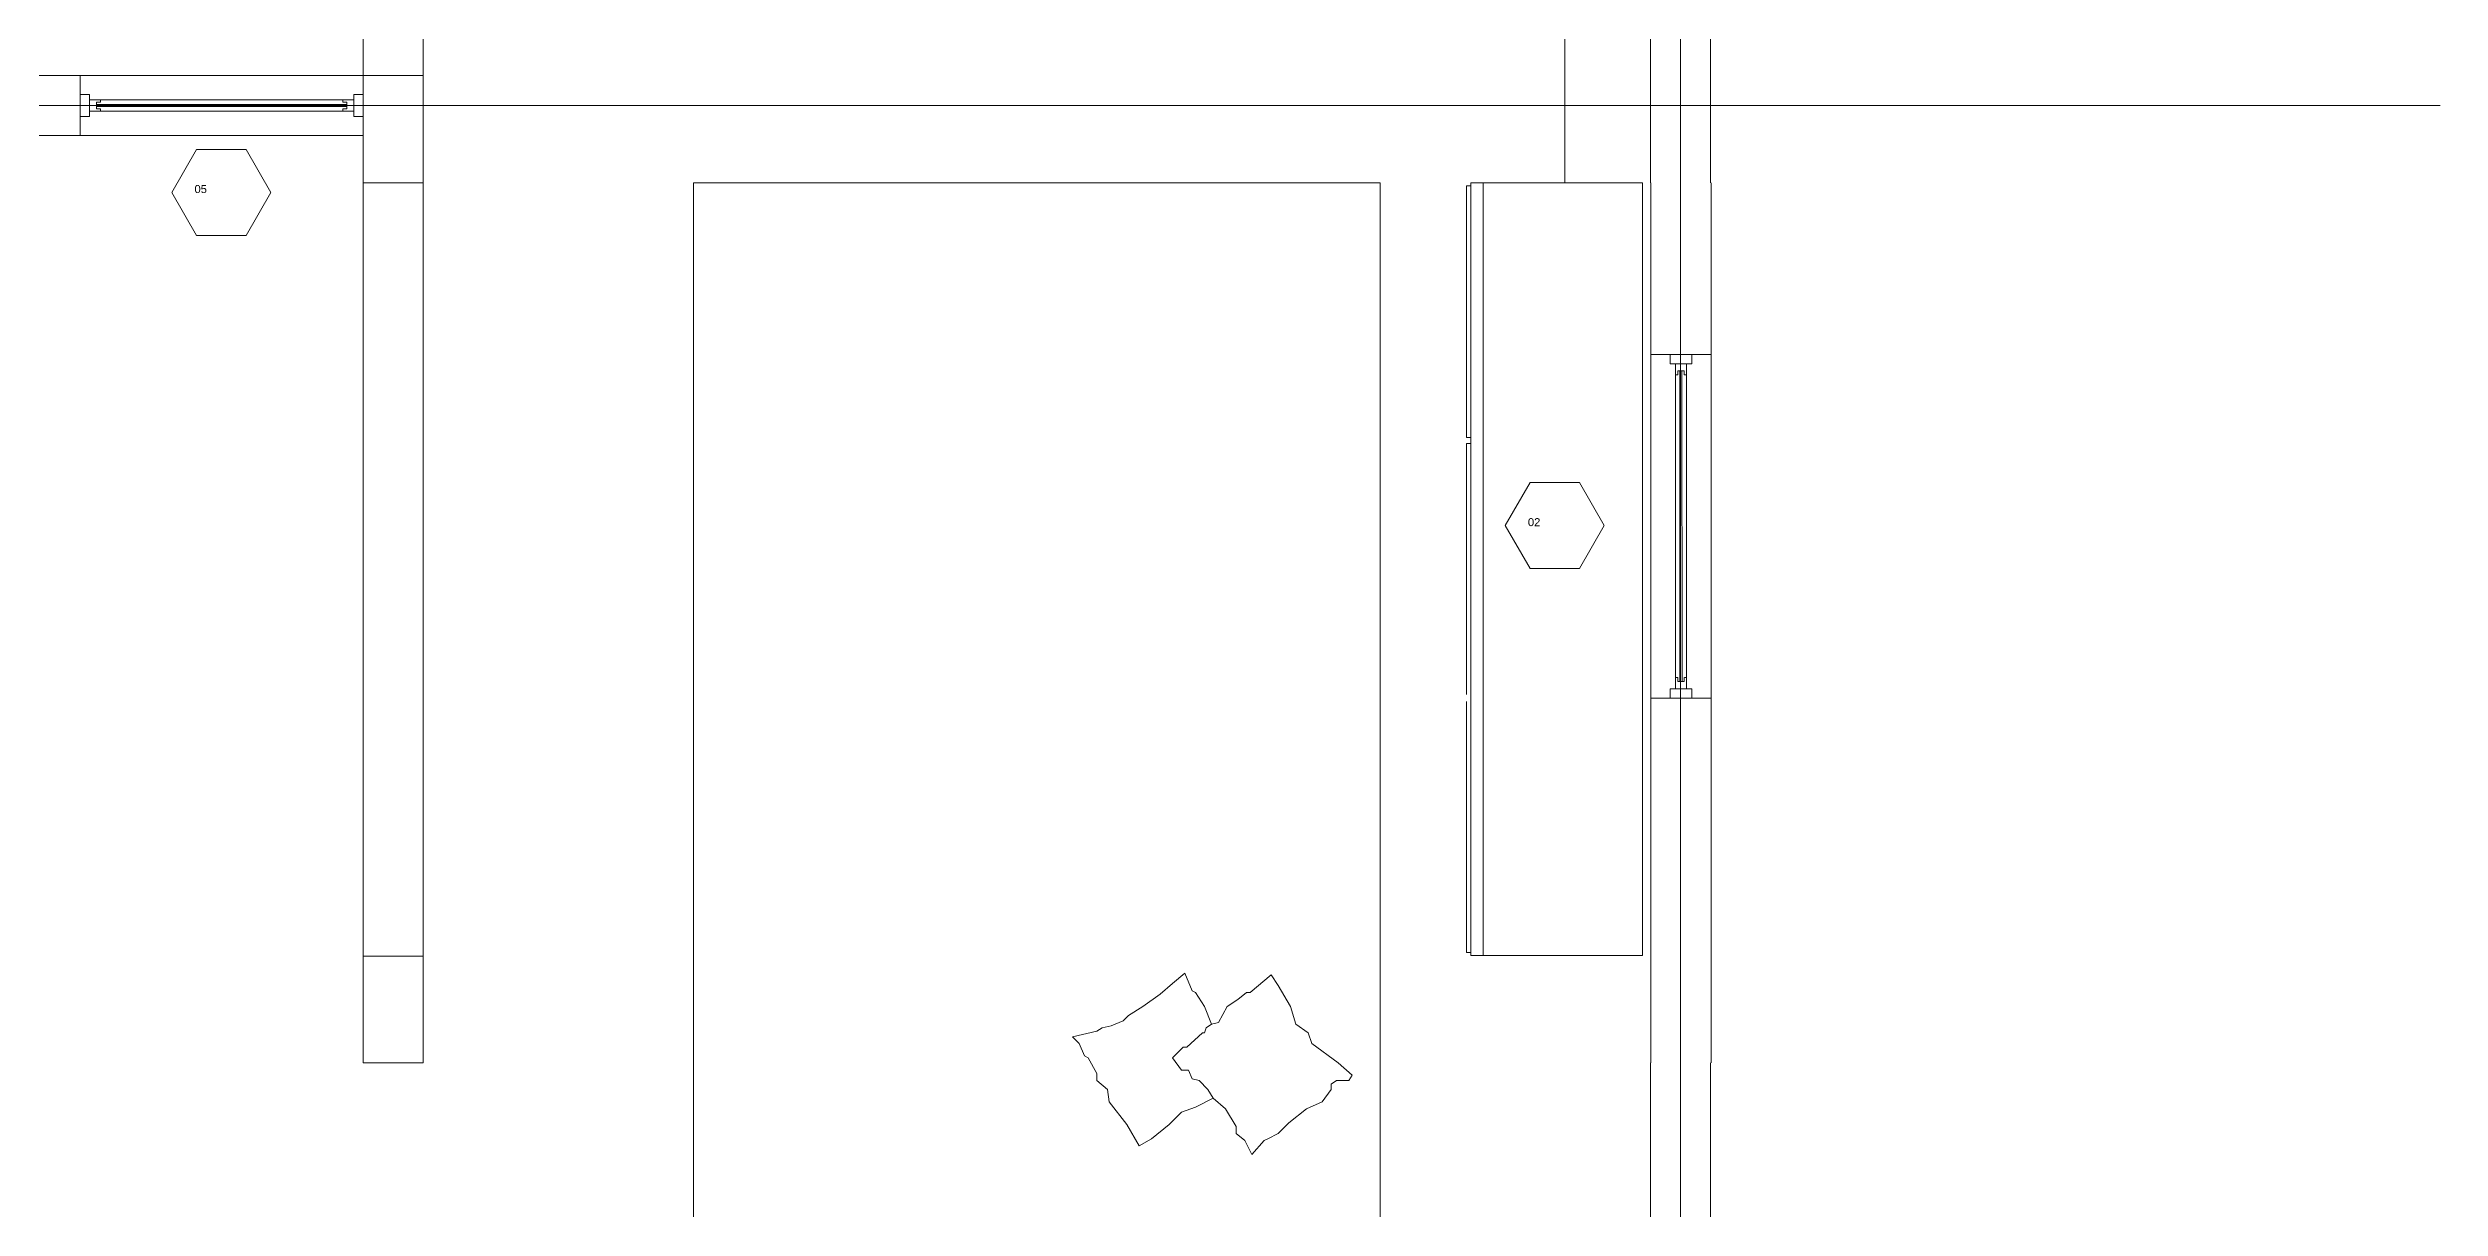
# Model space of a CAD drawing. Header units: centimetres. Extents: x -16179 to 12840, y -10704 to 3856.
# Drawn here: x 1015 to 1572, y -8320 to -8050 of the extents above; entities that cross this region are included whole.
import ezdxf

# ---------------------------------------------------------------- set-up
doc = ezdxf.new("R2010")
doc.units = ezdxf.units.CM
doc.header["$MEASUREMENT"] = 0
for name, color, linetype, lineweight in [('A-FURN_Num_Penna__8_Num_Penna__8_Num_Penna__8_Num_Penna__8_Num_Penna__8_Num_Penna__8_Num_Penna__8_Num_Penna__8_Num_Penna__8_Num_Penna__8', 8, 'Continuous', 18), ('A-WALL-FULL_Num_Penna__7_Num_Penna__7_Num_Penna__7_Num_Penna__7_Num_Penna__7_Num_Penna__7_Num_Penna__7_Num_Penna__7_Num_Penna__7_Num_Penna__7', 7, 'Continuous', 18), ('AA - linee quote_Num_Penna__3_Num_Penna__3_Num_Penna__3_Num_Penna__3_Num_Penna__3_Num_Penna__3_Num_Penna__3_Num_Penna__3_Num_Penna__3_Num_Penna__3', 3, 'Continuous', 18), ('AA - montanti_Num_Penna__7_Num_Penna__7_Num_Penna__7_Num_Penna__7_Num_Penna__7_Num_Penna__7_Num_Penna__7_Num_Penna__7_Num_Penna__7_Num_Penna__7', 7, 'Continuous', 18), ('AA - pareti sezionate_Num_Penna__7_Num_Penna__7_Num_Penna__7_Num_Penna__7_Num_Penna__7_Num_Penna__7_Num_Penna__7_Num_Penna__7_Num_Penna__7_Num_Penna__7', 7, 'Continuous', 18), ('AA - serramenti e porte_Num_Penna__4_Num_Penna__4_Num_Penna__4_Num_Penna__4_Num_Penna__4_Num_Penna__4_Num_Penna__4_Num_Penna__4_Num_Penna__4_Num_Penna__4', 4, 'Continuous', 18), ('AA - struttura finestre_Num_Penna__6_Num_Penna__6_Num_Penna__6_Num_Penna__6_Num_Penna__6_Num_Penna__6_Num_Penna__6_Num_Penna__6_Num_Penna__6_Num_Penna__6', 6, 'Continuous', 18), ('AA- arredo_Num_Penna__251_Num_Penna__251_Num_Penna__251_Num_Penna__251_Num_Penna__251_Num_Penna__251_Num_Penna__251_Num_Penna__251_Num_Penna__251_Num_Penna__251', 251, 'Continuous', 18), ('AA- arredo_Num_Penna__252_Num_Penna__252_Num_Penna__252_Num_Penna__252_Num_Penna__252_Num_Penna__252_Num_Penna__252_Num_Penna__252_Num_Penna__252_Num_Penna__252', 252, 'Continuous', 18), ('AA- arredo_Num_Penna__8_Num_Penna__8_Num_Penna__8_Num_Penna__8_Num_Penna__8_Num_Penna__8_Num_Penna__8_Num_Penna__8_Num_Penna__8_Num_Penna__8', 8, 'Continuous', 18), ('IKE120015-t1_Num_Penna__251_Num_Penna__251_Num_Penna__251_Num_Penna__251_Num_Penna__251_Num_Penna__251_Num_Penna__251_Num_Penna__251_Num_Penna__251_Num_Penna__251_Num_Penna__251', 251, 'Continuous', 18), ('J- montanti_Num_Penna__7_Num_Penna__7_Num_Penna__7_Num_Penna__7_Num_Penna__7_Num_Penna__7_Num_Penna__7_Num_Penna__7_Num_Penna__7_Num_Penna__7', 7, 'Continuous', 18)]:
    doc.layers.add(name, color=color, linetype=linetype, lineweight=lineweight)
doc.layers.add('AA - pareti sezionate_Num_Penna__5_Num_Penna__9_Num_Penna__10_Num_Penna__10_Num_Penna__10_Num_Penna__10_Num_Penna__10_Num_Penna__10_Num_Penna__11_Num_Penna__13', color=7, linetype='Continuous', lineweight=18, true_color=0x636466)
doc.layers.add('Layer1_Num_Penna__5_Num_Penna__9_Num_Penna__10_Num_Penna__10_Num_Penna__10_Num_Penna__10_Num_Penna__10_Num_Penna__10_Num_Penna__11_Num_Penna__13', color=7, linetype='Continuous', lineweight=18, true_color=0x636466)
doc.styles.add('GENERATED_STYLE_1', font='Arial.ttf')

msp = doc.modelspace()

# ---------------------------------------------------------------- linework, layer by layer
at = {"layer": 'A-FURN_Num_Penna__8_Num_Penna__8_Num_Penna__8_Num_Penna__8_Num_Penna__8_Num_Penna__8_Num_Penna__8_Num_Penna__8_Num_Penna__8_Num_Penna__8', "color": 8, "linetype": 'Continuous', "lineweight": 18}
for p, q in [((1088.19, -8056.08), (1022.19, -8056.08)), ((1088.19, -8070.08), (1022.19, -8070.08))]:
    msp.add_line(p, q, dxfattribs=at)
at = {"layer": 'A-WALL-FULL_Num_Penna__7_Num_Penna__7_Num_Penna__7_Num_Penna__7_Num_Penna__7_Num_Penna__7_Num_Penna__7_Num_Penna__7_Num_Penna__7_Num_Penna__7', "color": 7, "linetype": 'Continuous', "lineweight": 18}
for p, q in [((1402.28, -8121.08), (1388.28, -8121.08)), ((1388.28, -8121.08), (1402.28, -8121.08)), ((1388.28, -8121.08), (1402.28, -8121.08)), ((1402.28, -8121.08), (1388.28, -8121.08)), ((1402.28, -8201.08), (1388.28, -8201.08)), ((1388.28, -8201.08), (1402.28, -8201.08)), ((1388.28, -8201.08), (1402.28, -8201.08)), ((1402.28, -8201.08), (1388.28, -8201.08))]:
    msp.add_line(p, q, dxfattribs=at)
at = {"layer": 'AA - linee quote_Num_Penna__3_Num_Penna__3_Num_Penna__3_Num_Penna__3_Num_Penna__3_Num_Penna__3_Num_Penna__3_Num_Penna__3_Num_Penna__3_Num_Penna__3', "color": 3, "linetype": 'Continuous', "lineweight": 18}
for p, q in [((1395.19, -8831.08), (1395.19, -7584.08)), ((325.19, -8063.08), (1572.19, -8063.08))]:
    msp.add_line(p, q, dxfattribs=at)
at = {"layer": 'AA - linee quote_Num_Penna__3_Num_Penna__3_Num_Penna__3_Num_Penna__3_Num_Penna__3_Num_Penna__3_Num_Penna__3_Num_Penna__3_Num_Penna__3_Num_Penna__3', "color": 3, "linetype": 'Continuous', "lineweight": 18, "flags": 128}
for points in [[(1066.67, -8083.34), (1060.9, -8073.34), (1049.35, -8073.34), (1043.58, -8083.34), (1049.35, -8093.34), (1060.9, -8093.34)], [(1377.41, -8160.92), (1371.64, -8150.92), (1360.09, -8150.92), (1354.32, -8160.92), (1360.09, -8170.92), (1371.64, -8170.92)]]:
    msp.add_lwpolyline(points, close=True, dxfattribs=at)
at = {"layer": 'AA - montanti_Num_Penna__7_Num_Penna__7_Num_Penna__7_Num_Penna__7_Num_Penna__7_Num_Penna__7_Num_Penna__7_Num_Penna__7_Num_Penna__7_Num_Penna__7', "color": 7, "linetype": 'Continuous', "lineweight": 18, "flags": 128}
for points in [[(1022.19, -8060.54), (1022.19, -8065.62), (1024.36, -8065.62), (1024.36, -8060.54)], [(1088.19, -8065.62), (1088.19, -8060.54), (1086.02, -8060.54), (1086.02, -8065.62)], [(1397.82, -8121.08), (1392.74, -8121.08), (1392.74, -8123.25), (1397.82, -8123.25)], [(1397.82, -8201.08), (1392.74, -8201.08), (1392.74, -8198.91), (1397.82, -8198.91)]]:
    msp.add_lwpolyline(points, close=True, dxfattribs=at)
for points in [[(1024.36, -8061.77), (1026.96, -8061.77), (1026.96, -8062.33)], [(1024.36, -8064.39), (1026.96, -8064.39), (1026.96, -8063.83), (1026.02, -8063.83), (1026.02, -8063.33), (1026.02, -8062.83), (1026.02, -8062.33), (1026.96, -8062.33)], [(1086.02, -8061.77), (1083.43, -8061.77), (1083.43, -8062.33), (1084.36, -8062.33), (1084.36, -8062.83), (1084.36, -8063.33), (1084.36, -8063.83), (1083.43, -8063.83)], [(1086.02, -8064.39), (1083.43, -8064.39), (1083.43, -8063.83)], [(1393.97, -8123.25), (1393.97, -8125.84), (1394.53, -8125.84), (1394.53, -8124.91), (1395.03, -8124.91), (1395.53, -8124.91), (1396.03, -8124.91), (1396.03, -8125.84)], [(1396.59, -8123.25), (1396.59, -8125.84), (1396.06, -8125.84)], [(1393.97, -8198.91), (1393.97, -8196.31), (1394.53, -8196.31), (1394.53, -8197.25), (1395.03, -8197.25), (1395.53, -8197.25), (1396.03, -8197.25), (1396.03, -8196.31)], [(1396.59, -8198.91), (1396.59, -8196.31), (1396.06, -8196.31)]]:
    msp.add_lwpolyline(points, dxfattribs=at)
at = {"layer": 'AA - pareti sezionate_Num_Penna__5_Num_Penna__9_Num_Penna__10_Num_Penna__10_Num_Penna__10_Num_Penna__10_Num_Penna__10_Num_Penna__10_Num_Penna__11_Num_Penna__13', "color": 251, "linetype": 'Continuous', "lineweight": 18, "true_color": 0x636466}
msp.add_line((1368.19, -8081.08), (1368.19, -7768.08), dxfattribs=at)
at = {"layer": 'AA - pareti sezionate_Num_Penna__7_Num_Penna__7_Num_Penna__7_Num_Penna__7_Num_Penna__7_Num_Penna__7_Num_Penna__7_Num_Penna__7_Num_Penna__7_Num_Penna__7', "color": 7, "linetype": 'Continuous', "lineweight": 18}
for p, q in [((1402.19, -7754.08), (1402.19, -8081.08)), ((1388.19, -8081.08), (1388.19, -7768.08)), ((1088.19, -8081.08), (1088.19, -8043.24)), ((1102.19, -8081.08), (1102.19, -8043.24)), ((1022.19, -8056.08), (938.19, -8056.08)), ((1022.19, -8056.08), (1022.19, -8070.08)), ((1022.19, -8070.08), (1022.19, -8056.08)), ((1088.19, -8056.08), (1102.19, -8056.08)), ((1022.19, -8070.08), (942.19, -8070.08)), ((1088.19, -8081.08), (1102.19, -8081.08)), ((1388.28, -8121.08), (1402.28, -8121.08)), ((1402.28, -8201.08), (1388.28, -8201.08)), ((1388.28, -8201.08), (1388.28, -8286.08)), ((1402.28, -8286.08), (1402.28, -8201.08)), ((1088.19, -8261.23), (1102.19, -8261.23)), ((1088.19, -8261.23), (1088.19, -8286.08)), ((1102.19, -8261.23), (1102.19, -8286.08)), ((1102.19, -8286.08), (1088.19, -8286.08)), ((1388.19, -8647.08), (1388.19, -8286.08))]:
    msp.add_line(p, q, dxfattribs=at)
at = {"layer": 'AA - pareti sezionate_Num_Penna__7_Num_Penna__7_Num_Penna__7_Num_Penna__7_Num_Penna__7_Num_Penna__7_Num_Penna__7_Num_Penna__7_Num_Penna__7_Num_Penna__7', "color": 7, "linetype": 'Continuous', "lineweight": 18, "flags": 128}
for points in [[(1388.28, -8121.08), (1388.28, -8081.08)], [(1402.28, -8081.08), (1402.28, -8121.08)]]:
    msp.add_lwpolyline(points, close=True, dxfattribs=at)
msp.add_lwpolyline([(1402.19, -8286.08), (1402.19, -8661.08), (1306.19, -8661.08), (1306.19, -8647.08), (1388.19, -8647.08)], dxfattribs=at)
at = {"layer": 'AA - serramenti e porte_Num_Penna__4_Num_Penna__4_Num_Penna__4_Num_Penna__4_Num_Penna__4_Num_Penna__4_Num_Penna__4_Num_Penna__4_Num_Penna__4_Num_Penna__4', "color": 4, "linetype": 'Continuous', "lineweight": 18}
for p, q in [((1026.96, -8061.77), (1083.43, -8061.77)), ((1083.43, -8064.39), (1026.98, -8064.39)), ((1393.97, -8196.31), (1393.97, -8125.84)), ((1396.59, -8196.31), (1396.59, -8125.84))]:
    msp.add_line(p, q, dxfattribs=at)
at = {"layer": 'AA - struttura finestre_Num_Penna__6_Num_Penna__6_Num_Penna__6_Num_Penna__6_Num_Penna__6_Num_Penna__6_Num_Penna__6_Num_Penna__6_Num_Penna__6_Num_Penna__6', "color": 6, "linetype": 'Continuous', "lineweight": 18}
for p, q in [((1084.36, -8062.83), (1026.02, -8062.83)), ((1084.36, -8063.33), (1026.02, -8063.33)), ((1395.03, -8197.25), (1395.03, -8124.91)), ((1395.53, -8197.25), (1395.49, -8124.91))]:
    msp.add_line(p, q, dxfattribs=at)
at = {"layer": 'AA- arredo_Num_Penna__251_Num_Penna__251_Num_Penna__251_Num_Penna__251_Num_Penna__251_Num_Penna__251_Num_Penna__251_Num_Penna__251_Num_Penna__251_Num_Penna__251', "color": 251, "linetype": 'Continuous', "lineweight": 18}
for p, q in [((1345.29, -8081.84), (1345.28, -8081.85)), ((1345.28, -8081.85), (1345.28, -8081.85)), ((1345.28, -8081.85), (1345.28, -8081.85)), ((1345.28, -8081.85), (1345.28, -8081.86)), ((1345.28, -8081.86), (1345.28, -8081.86)), ((1345.28, -8081.86), (1345.28, -8081.87)), ((1345.28, -8081.87), (1345.28, -8081.87)), ((1345.28, -8081.87), (1345.28, -8081.87)), ((1345.28, -8081.87), (1345.28, -8081.88)), ((1345.28, -8081.88), (1345.28, -8081.88)), ((1345.28, -8081.88), (1345.28, -8140.28)), ((1345.3, -8081.83), (1345.29, -8081.83)), ((1345.29, -8081.83), (1345.29, -8081.83)), ((1345.29, -8081.83), (1345.29, -8081.84)), ((1345.29, -8081.84), (1345.29, -8081.84)), ((1345.29, -8081.84), (1345.29, -8081.84)), ((1345.31, -8081.81), (1345.3, -8081.82)), ((1345.3, -8081.82), (1345.3, -8081.82)), ((1345.3, -8081.82), (1345.3, -8081.82)), ((1345.3, -8081.82), (1345.3, -8081.83)), ((1345.32, -8081.8), (1345.31, -8081.8)), ((1345.31, -8081.8), (1345.31, -8081.81)), ((1345.31, -8081.81), (1345.31, -8081.81)), ((1345.31, -8081.81), (1345.31, -8081.81)), ((1345.33, -8081.79), (1345.32, -8081.8)), ((1345.32, -8081.8), (1345.32, -8081.8)), ((1345.32, -8081.8), (1345.32, -8081.8)), ((1345.34, -8081.79), (1345.33, -8081.79)), ((1345.33, -8081.79), (1345.33, -8081.79)), ((1345.33, -8081.79), (1345.33, -8081.79)), ((1345.35, -8081.78), (1345.34, -8081.79)), ((1345.34, -8081.79), (1345.34, -8081.79)), ((1345.34, -8081.79), (1345.34, -8081.79)), ((1345.36, -8081.78), (1345.35, -8081.78)), ((1345.35, -8081.78), (1345.35, -8081.78)), ((1345.37, -8081.78), (1345.36, -8081.78)), ((1345.36, -8081.78), (1345.36, -8081.78)), ((1345.36, -8081.78), (1345.36, -8081.78)), ((1345.38, -8081.78), (1345.37, -8081.78)), ((1345.37, -8081.78), (1345.37, -8081.78)), ((1345.38, -8081.78), (1345.38, -8081.78)), ((1346.18, -8081.78), (1345.38, -8081.78)), ((1346.19, -8081.78), (1346.18, -8081.78)), ((1346.18, -8081.78), (1346.18, -8081.78)), ((1346.18, -8081.78), (1346.18, -8081.78)), ((1346.2, -8081.78), (1346.19, -8081.78)), ((1346.19, -8081.78), (1346.19, -8081.78)), ((1346.21, -8081.78), (1346.2, -8081.78)), ((1346.2, -8081.78), (1346.2, -8081.78)), ((1346.2, -8081.78), (1346.2, -8081.78)), ((1346.22, -8081.79), (1346.21, -8081.78)), ((1346.21, -8081.78), (1346.21, -8081.78)), ((1346.23, -8081.79), (1346.22, -8081.79)), ((1346.22, -8081.79), (1346.22, -8081.79)), ((1346.22, -8081.79), (1346.22, -8081.79)), ((1346.23, -8081.8), (1346.23, -8081.79)), ((1346.23, -8081.79), (1346.23, -8081.79)), ((1346.24, -8081.8), (1346.23, -8081.8)), ((1346.25, -8081.8), (1346.24, -8081.8)), ((1346.24, -8081.8), (1346.24, -8081.8)), ((1346.24, -8081.8), (1346.24, -8081.8)), ((1346.25, -8081.81), (1346.25, -8081.8)), ((1346.26, -8081.82), (1346.25, -8081.81)), ((1346.25, -8081.81), (1346.25, -8081.81)), ((1346.25, -8081.81), (1346.25, -8081.81)), ((1346.26, -8081.83), (1346.26, -8081.82)), ((1346.26, -8081.82), (1346.26, -8081.82)), ((1346.26, -8081.82), (1346.26, -8081.82)), ((1346.27, -8081.83), (1346.26, -8081.83)), ((1346.27, -8081.84), (1346.27, -8081.83)), ((1346.27, -8081.83), (1346.27, -8081.83)), ((1346.27, -8081.85), (1346.27, -8081.84)), ((1346.27, -8081.84), (1346.27, -8081.84)), ((1346.27, -8081.84), (1346.27, -8081.84)), ((1346.28, -8081.85), (1346.27, -8081.85)), ((1346.29, -8081.15), (1346.28, -8081.15)), ((1346.28, -8081.15), (1346.28, -8081.15)), ((1346.28, -8081.15), (1346.28, -8081.16)), ((1346.28, -8081.16), (1346.28, -8081.16)), ((1346.28, -8081.16), (1346.28, -8081.17)), ((1346.28, -8081.17), (1346.28, -8081.17)), ((1346.28, -8081.17), (1346.28, -8081.17)), ((1346.28, -8081.17), (1346.28, -8081.18)), ((1346.28, -8081.18), (1346.28, -8260.98)), ((1346.28, -8081.18), (1346.28, -8081.18)), ((1346.28, -8081.86), (1346.28, -8081.85)), ((1346.28, -8081.87), (1346.28, -8081.86)), ((1346.28, -8081.86), (1346.28, -8081.86)), ((1346.28, -8081.86), (1346.28, -8081.86)), ((1346.28, -8081.88), (1346.28, -8081.87)), ((1346.28, -8081.87), (1346.28, -8081.87)), ((1346.3, -8081.13), (1346.29, -8081.13)), ((1346.29, -8081.13), (1346.29, -8081.13)), ((1346.29, -8081.13), (1346.29, -8081.14)), ((1346.29, -8081.14), (1346.29, -8081.14)), ((1346.29, -8081.14), (1346.29, -8081.14)), ((1346.29, -8081.14), (1346.29, -8081.15)), ((1346.31, -8081.11), (1346.3, -8081.12)), ((1346.3, -8081.12), (1346.3, -8081.12)), ((1346.3, -8081.12), (1346.3, -8081.12)), ((1346.3, -8081.12), (1346.3, -8081.13)), ((1346.32, -8081.1), (1346.31, -8081.1)), ((1346.31, -8081.1), (1346.31, -8081.11)), ((1346.31, -8081.11), (1346.31, -8081.11)), ((1346.31, -8081.11), (1346.31, -8081.11)), ((1346.33, -8081.09), (1346.32, -8081.1)), ((1346.32, -8081.1), (1346.32, -8081.1)), ((1346.32, -8081.1), (1346.32, -8081.1)), ((1346.34, -8081.09), (1346.33, -8081.09)), ((1346.33, -8081.09), (1346.33, -8081.09)), ((1346.33, -8081.09), (1346.33, -8081.09)), ((1346.35, -8081.08), (1346.34, -8081.09)), ((1346.34, -8081.09), (1346.34, -8081.09)), ((1346.34, -8081.09), (1346.34, -8081.09)), ((1346.36, -8081.08), (1346.35, -8081.08)), ((1346.35, -8081.08), (1346.35, -8081.08)), ((1346.37, -8081.08), (1346.36, -8081.08)), ((1346.36, -8081.08), (1346.36, -8081.08)), ((1346.36, -8081.08), (1346.36, -8081.08)), ((1346.38, -8081.08), (1346.37, -8081.08)), ((1346.37, -8081.08), (1346.37, -8081.08)), ((1386.18, -8081.08), (1346.38, -8081.08)), ((1346.38, -8081.08), (1346.38, -8081.08)), ((1349.19, -8081.08), (1349.19, -8261.08)), ((1386.28, -8260.98), (1386.28, -8081.18)), ((1345.28, -8141.88), (1345.28, -8200.28)), ((1345.28, -8201.88), (1345.28, -8260.28)), ((1346.38, -8261.08), (1386.18, -8261.08))]:
    msp.add_line(p, q, dxfattribs=at)
at = {"layer": 'AA- arredo_Num_Penna__252_Num_Penna__252_Num_Penna__252_Num_Penna__252_Num_Penna__252_Num_Penna__252_Num_Penna__252_Num_Penna__252_Num_Penna__252_Num_Penna__252', "color": 252, "linetype": 'Continuous', "lineweight": 18}
for p, q in [((1273.94, -8270.08), (1276.81, -8267.61)), ((1276.81, -8267.61), (1279.68, -8265.15)), ((1279.68, -8265.15), (1281.33, -8269.26)), ((1294.87, -8269.67), (1299.79, -8265.56)), ((1299.79, -8265.56), (1301.43, -8268.02)), ((1266.55, -8275), (1269.84, -8272.95)), ((1269.84, -8272.95), (1273.94, -8270.08)), ((1281.33, -8269.26), (1282.15, -8269.67)), ((1282.15, -8269.67), (1284.2, -8272.95)), ((1284.2, -8272.95), (1285.84, -8277.05)), ((1287.48, -8276.64), (1289.53, -8272.95)), ((1289.53, -8272.95), (1292, -8271.31)), ((1292, -8271.31), (1294.05, -8269.67)), ((1294.05, -8269.67), (1294.87, -8269.67)), ((1301.43, -8268.02), (1304.31, -8272.95)), ((1304.31, -8272.95), (1305.54, -8277.05)), ((1253.5, -8280), (1259.17, -8278.69)), ((1259.17, -8278.69), (1260.4, -8277.87)), ((1260.4, -8277.87), (1262.45, -8277.46)), ((1262.45, -8277.46), (1265.32, -8276.23)), ((1265.32, -8276.23), (1266.55, -8275)), ((1284.2, -8279.1), (1284.61, -8277.87)), ((1284.61, -8277.87), (1285.84, -8277.05)), ((1285.84, -8277.05), (1287.48, -8276.64)), ((1305.54, -8277.05), (1308.41, -8279.1)), ((1253.5, -8280), (1255.06, -8281.57)), ((1255.06, -8281.57), (1256.3, -8284.44)), ((1256.3, -8284.44), (1257.12, -8284.85)), ((1276.81, -8284.85), (1279.27, -8282.39)), ((1279.27, -8282.39), (1280.1, -8282.39)), ((1280.1, -8282.39), (1283.79, -8279.1)), ((1283.79, -8279.1), (1284.2, -8279.1)), ((1308.41, -8279.1), (1309.23, -8281.57)), ((1309.23, -8281.57), (1315.38, -8286.08)), ((1257.12, -8284.85), (1259.17, -8288.54)), ((1259.17, -8288.54), (1259.17, -8290.18)), ((1278.86, -8287.72), (1276.81, -8284.85)), ((1280.51, -8287.72), (1278.86, -8287.72)), ((1281.33, -8289.77), (1280.51, -8287.72)), ((1282.97, -8290.18), (1281.33, -8289.77)), ((1315.38, -8286.08), (1318.67, -8288.95)), ((1318.67, -8288.95), (1317.85, -8290.18)), ((1259.17, -8290.18), (1261.63, -8292.23)), ((1261.63, -8292.23), (1262.04, -8295.11)), ((1262.04, -8295.11), (1266.14, -8300.44)), ((1282.15, -8296.34), (1286.25, -8294.29)), ((1285.02, -8292.23), (1282.97, -8290.18)), ((1286.25, -8294.29), (1285.02, -8292.23)), ((1289.12, -8296.75), (1286.25, -8294.29)), ((1311.69, -8295.11), (1308, -8296.75)), ((1313.74, -8292.23), (1311.69, -8295.11)), ((1314.97, -8290.18), (1313.74, -8291)), ((1313.74, -8291), (1313.74, -8292.23)), ((1317.85, -8290.18), (1314.97, -8290.18)), ((1266.14, -8300.44), (1269.02, -8305.37)), ((1271.89, -8303.72), (1275.99, -8300.44)), ((1275.99, -8300.44), (1278.86, -8297.57)), ((1278.86, -8297.57), (1282.15, -8296.34)), ((1291.58, -8300.85), (1289.12, -8296.75)), ((1291.58, -8302.49), (1291.58, -8300.85)), ((1303.9, -8300.03), (1301.43, -8302.49)), ((1308, -8296.75), (1303.9, -8300.03)), ((1269.02, -8305.37), (1271.89, -8303.72)), ((1293.64, -8304.13), (1291.58, -8302.49)), ((1295.28, -8307.42), (1293.64, -8304.13)), ((1298.15, -8304.13), (1295.28, -8307.42)), ((1298.97, -8303.72), (1298.15, -8304.13)), ((1301.43, -8302.49), (1298.97, -8303.72))]:
    msp.add_line(p, q, dxfattribs=at)
at = {"layer": 'AA- arredo_Num_Penna__8_Num_Penna__8_Num_Penna__8_Num_Penna__8_Num_Penna__8_Num_Penna__8_Num_Penna__8_Num_Penna__8_Num_Penna__8_Num_Penna__8', "color": 8, "linetype": 'Continuous', "lineweight": 18}
for p, q in [((1022.19, -8056.08), (1088.19, -8056.08)), ((1022.19, -8070.08), (1088.19, -8070.08)), ((1088.19, -8261.23), (1088.19, -8081.08)), ((1102.19, -8081.08), (1102.19, -8261.23)), ((1165.19, -8081.08), (1165.19, -8372.08)), ((1165.19, -8081.08), (1325.19, -8081.08)), ((1165.19, -8081.08), (1165.19, -8372.08)), ((1325.19, -8081.08), (1325.19, -8372.08)), ((1388.28, -8121.08), (1388.28, -8201.08)), ((1402.28, -8121.08), (1402.28, -8201.08))]:
    msp.add_line(p, q, dxfattribs=at)
at = {"layer": 'IKE120015-t1_Num_Penna__251_Num_Penna__251_Num_Penna__251_Num_Penna__251_Num_Penna__251_Num_Penna__251_Num_Penna__251_Num_Penna__251_Num_Penna__251_Num_Penna__251_Num_Penna__251', "color": 251, "linetype": 'Continuous', "lineweight": 18}
for p, q in [((1386.19, -8081.08), (1386.18, -8081.08)), ((1386.18, -8081.08), (1386.18, -8081.08)), ((1386.18, -8081.08), (1386.18, -8081.08)), ((1386.2, -8081.08), (1386.19, -8081.08)), ((1386.19, -8081.08), (1386.19, -8081.08)), ((1386.21, -8081.08), (1386.2, -8081.08)), ((1386.2, -8081.08), (1386.2, -8081.08)), ((1386.2, -8081.08), (1386.2, -8081.08)), ((1386.22, -8081.09), (1386.21, -8081.08)), ((1386.21, -8081.08), (1386.21, -8081.08)), ((1386.23, -8081.09), (1386.22, -8081.09)), ((1386.22, -8081.09), (1386.22, -8081.09)), ((1386.22, -8081.09), (1386.22, -8081.09)), ((1386.23, -8081.1), (1386.23, -8081.09)), ((1386.23, -8081.09), (1386.23, -8081.09)), ((1386.24, -8081.1), (1386.23, -8081.1)), ((1386.25, -8081.1), (1386.24, -8081.1)), ((1386.24, -8081.1), (1386.24, -8081.1)), ((1386.24, -8081.1), (1386.24, -8081.1)), ((1386.25, -8081.11), (1386.25, -8081.1)), ((1386.26, -8081.12), (1386.25, -8081.11)), ((1386.25, -8081.11), (1386.25, -8081.11)), ((1386.25, -8081.11), (1386.25, -8081.11)), ((1386.26, -8081.13), (1386.26, -8081.12)), ((1386.26, -8081.12), (1386.26, -8081.12)), ((1386.26, -8081.12), (1386.26, -8081.12)), ((1386.27, -8081.13), (1386.26, -8081.13)), ((1386.27, -8081.14), (1386.27, -8081.13)), ((1386.27, -8081.13), (1386.27, -8081.13)), ((1386.27, -8081.15), (1386.27, -8081.14)), ((1386.27, -8081.14), (1386.27, -8081.14)), ((1386.27, -8081.14), (1386.27, -8081.14)), ((1386.28, -8081.15), (1386.27, -8081.15)), ((1386.28, -8081.16), (1386.28, -8081.15)), ((1386.28, -8081.17), (1386.28, -8081.16)), ((1386.28, -8081.16), (1386.28, -8081.16)), ((1386.28, -8081.16), (1386.28, -8081.16)), ((1386.28, -8081.18), (1386.28, -8081.17)), ((1386.28, -8081.17), (1386.28, -8081.17)), ((1386.28, -8081.18), (1386.28, -8081.18)), ((1345.29, -8141.84), (1345.28, -8141.85)), ((1345.28, -8141.85), (1345.28, -8141.85)), ((1345.28, -8141.85), (1345.28, -8141.85)), ((1345.28, -8141.85), (1345.28, -8141.86)), ((1345.28, -8141.86), (1345.28, -8141.86)), ((1345.28, -8141.86), (1345.28, -8141.87)), ((1345.28, -8141.87), (1345.28, -8141.87)), ((1345.28, -8141.87), (1345.28, -8141.87)), ((1345.28, -8141.87), (1345.28, -8141.88)), ((1345.28, -8141.88), (1345.28, -8141.88)), ((1345.3, -8141.83), (1345.29, -8141.83)), ((1345.29, -8141.83), (1345.29, -8141.83)), ((1345.29, -8141.83), (1345.29, -8141.84)), ((1345.29, -8141.84), (1345.29, -8141.84)), ((1345.29, -8141.84), (1345.29, -8141.84)), ((1345.31, -8141.81), (1345.3, -8141.82)), ((1345.3, -8141.82), (1345.3, -8141.82)), ((1345.3, -8141.82), (1345.3, -8141.82)), ((1345.3, -8141.82), (1345.3, -8141.83)), ((1345.32, -8141.8), (1345.31, -8141.8)), ((1345.31, -8141.8), (1345.31, -8141.81)), ((1345.31, -8141.81), (1345.31, -8141.81)), ((1345.31, -8141.81), (1345.31, -8141.81)), ((1345.33, -8141.79), (1345.32, -8141.8)), ((1345.32, -8141.8), (1345.32, -8141.8)), ((1345.32, -8141.8), (1345.32, -8141.8)), ((1345.34, -8141.79), (1345.33, -8141.79)), ((1345.33, -8141.79), (1345.33, -8141.79)), ((1345.33, -8141.79), (1345.33, -8141.79)), ((1345.35, -8141.78), (1345.34, -8141.79)), ((1345.34, -8141.79), (1345.34, -8141.79)), ((1345.34, -8141.79), (1345.34, -8141.79)), ((1345.36, -8141.78), (1345.35, -8141.78)), ((1345.35, -8141.78), (1345.35, -8141.78)), ((1345.37, -8141.78), (1345.36, -8141.78)), ((1345.36, -8141.78), (1345.36, -8141.78)), ((1345.36, -8141.78), (1345.36, -8141.78)), ((1345.38, -8141.78), (1345.37, -8141.78)), ((1345.37, -8141.78), (1345.37, -8141.78)), ((1346.18, -8140.38), (1345.38, -8140.38)), ((1345.38, -8141.78), (1345.38, -8141.78)), ((1345.38, -8141.78), (1346.18, -8141.78)), ((1346.19, -8141.78), (1346.18, -8141.78)), ((1346.18, -8141.78), (1346.18, -8141.78)), ((1346.18, -8141.78), (1346.18, -8141.78)), ((1346.2, -8141.78), (1346.19, -8141.78)), ((1346.19, -8141.78), (1346.19, -8141.78)), ((1346.21, -8141.78), (1346.2, -8141.78)), ((1346.2, -8141.78), (1346.2, -8141.78)), ((1346.2, -8141.78), (1346.2, -8141.78)), ((1346.22, -8141.79), (1346.21, -8141.78)), ((1346.21, -8141.78), (1346.21, -8141.78)), ((1346.23, -8141.79), (1346.22, -8141.79)), ((1346.22, -8141.79), (1346.22, -8141.79)), ((1346.22, -8141.79), (1346.22, -8141.79)), ((1346.23, -8141.8), (1346.23, -8141.79)), ((1346.23, -8141.79), (1346.23, -8141.79)), ((1346.24, -8141.8), (1346.23, -8141.8)), ((1346.25, -8141.8), (1346.24, -8141.8)), ((1346.24, -8141.8), (1346.24, -8141.8)), ((1346.24, -8141.8), (1346.24, -8141.8)), ((1346.25, -8141.81), (1346.25, -8141.8)), ((1346.26, -8141.82), (1346.25, -8141.81)), ((1346.25, -8141.81), (1346.25, -8141.81)), ((1346.25, -8141.81), (1346.25, -8141.81)), ((1346.26, -8141.83), (1346.26, -8141.82)), ((1346.26, -8141.82), (1346.26, -8141.82)), ((1346.26, -8141.82), (1346.26, -8141.82)), ((1346.27, -8141.83), (1346.26, -8141.83)), ((1346.27, -8141.84), (1346.27, -8141.83)), ((1346.27, -8141.83), (1346.27, -8141.83)), ((1346.27, -8141.85), (1346.27, -8141.84)), ((1346.27, -8141.84), (1346.27, -8141.84)), ((1346.27, -8141.84), (1346.27, -8141.84)), ((1346.28, -8141.85), (1346.27, -8141.85)), ((1346.28, -8141.86), (1346.28, -8141.85)), ((1346.28, -8141.87), (1346.28, -8141.86)), ((1346.28, -8141.86), (1346.28, -8141.86)), ((1346.28, -8141.86), (1346.28, -8141.86)), ((1346.28, -8141.88), (1346.28, -8141.87)), ((1346.28, -8141.87), (1346.28, -8141.87)), ((1346.28, -8141.88), (1346.28, -8141.88)), ((1346.18, -8260.38), (1345.38, -8260.38)), ((1346.28, -8260.98), (1346.28, -8260.98)), ((1346.28, -8260.98), (1346.28, -8260.99)), ((1346.28, -8260.99), (1346.28, -8260.99)), ((1346.28, -8260.99), (1346.28, -8261)), ((1346.28, -8261), (1346.28, -8261)), ((1346.28, -8261), (1346.28, -8261)), ((1346.28, -8261), (1346.28, -8261.01)), ((1346.28, -8261.01), (1346.28, -8261.01)), ((1346.28, -8261.01), (1346.29, -8261.01)), ((1346.29, -8261.01), (1346.29, -8261.02)), ((1346.29, -8261.02), (1346.29, -8261.02)), ((1346.29, -8261.02), (1346.29, -8261.03)), ((1346.29, -8261.03), (1346.29, -8261.03)), ((1346.29, -8261.03), (1346.3, -8261.03)), ((1346.3, -8261.03), (1346.3, -8261.04)), ((1346.3, -8261.04), (1346.3, -8261.04)), ((1346.3, -8261.04), (1346.3, -8261.04)), ((1346.3, -8261.04), (1346.3, -8261.05)), ((1346.3, -8261.05), (1346.31, -8261.05)), ((1346.31, -8261.05), (1346.31, -8261.05)), ((1346.31, -8261.05), (1346.31, -8261.05)), ((1346.31, -8261.05), (1346.32, -8261.06)), ((1346.32, -8261.06), (1346.32, -8261.06)), ((1346.32, -8261.06), (1346.32, -8261.06)), ((1346.32, -8261.06), (1346.33, -8261.06)), ((1346.33, -8261.06), (1346.33, -8261.07)), ((1346.33, -8261.07), (1346.33, -8261.07)), ((1346.33, -8261.07), (1346.34, -8261.07)), ((1346.34, -8261.07), (1346.34, -8261.07)), ((1346.34, -8261.07), (1346.34, -8261.07)), ((1346.34, -8261.07), (1346.35, -8261.07)), ((1346.35, -8261.07), (1346.35, -8261.08)), ((1346.35, -8261.08), (1346.36, -8261.08)), ((1346.36, -8261.08), (1346.36, -8261.08)), ((1346.36, -8261.08), (1346.36, -8261.08)), ((1346.36, -8261.08), (1346.37, -8261.08)), ((1346.37, -8261.08), (1346.37, -8261.08)), ((1346.37, -8261.08), (1346.37, -8261.08)), ((1346.37, -8261.08), (1346.38, -8261.08)), ((1346.38, -8261.08), (1346.38, -8261.08)), ((1386.18, -8261.08), (1386.18, -8261.08)), ((1386.18, -8261.08), (1386.19, -8261.08)), ((1386.19, -8261.08), (1386.19, -8261.08)), ((1386.19, -8261.08), (1386.2, -8261.08)), ((1386.2, -8261.08), (1386.2, -8261.08)), ((1386.2, -8261.08), (1386.2, -8261.08)), ((1386.2, -8261.08), (1386.21, -8261.08)), ((1386.21, -8261.08), (1386.21, -8261.07)), ((1386.21, -8261.07), (1386.22, -8261.07)), ((1386.22, -8261.07), (1386.22, -8261.07)), ((1386.22, -8261.07), (1386.22, -8261.07)), ((1386.22, -8261.07), (1386.23, -8261.07)), ((1386.23, -8261.07), (1386.23, -8261.06)), ((1386.23, -8261.06), (1386.24, -8261.06)), ((1386.23, -8261.07), (1386.23, -8261.07)), ((1386.24, -8261.06), (1386.25, -8261.05)), ((1386.24, -8261.06), (1386.24, -8261.06)), ((1386.24, -8261.06), (1386.24, -8261.06)), ((1386.25, -8261.05), (1386.26, -8261.04)), ((1386.25, -8261.05), (1386.25, -8261.05)), ((1386.25, -8261.05), (1386.25, -8261.05)), ((1386.25, -8261.05), (1386.25, -8261.05)), ((1386.26, -8261.04), (1386.26, -8261.03)), ((1386.26, -8261.03), (1386.27, -8261.03)), ((1386.26, -8261.04), (1386.26, -8261.04)), ((1386.26, -8261.04), (1386.26, -8261.04)), ((1386.27, -8261.02), (1386.27, -8261.01)), ((1386.27, -8261.01), (1386.28, -8261.01)), ((1386.27, -8261.03), (1386.27, -8261.02)), ((1386.27, -8261.02), (1386.27, -8261.02)), ((1386.27, -8261.02), (1386.27, -8261.02)), ((1386.27, -8261.03), (1386.27, -8261.03)), ((1386.28, -8260.99), (1386.28, -8260.98)), ((1386.28, -8260.98), (1386.28, -8260.98)), ((1386.28, -8260.98), (1386.28, -8260.98)), ((1386.28, -8261), (1386.28, -8260.99)), ((1386.28, -8260.99), (1386.28, -8260.99)), ((1386.28, -8261.01), (1386.28, -8261)), ((1386.28, -8261), (1386.28, -8261)), ((1386.28, -8261), (1386.28, -8261))]:
    msp.add_line(p, q, dxfattribs=at)
for centre, start, end in [((1345.38, -8140.28), 180, 272.3104), ((1346.18, -8140.28), 267.6896, 0), ((1345.38, -8260.28), 180, 272.3104), ((1346.18, -8260.28), 267.6896, 0)]:
    msp.add_arc(centre, 0.0966, start, end, dxfattribs=at)
at = {"layer": 'J- montanti_Num_Penna__7_Num_Penna__7_Num_Penna__7_Num_Penna__7_Num_Penna__7_Num_Penna__7_Num_Penna__7_Num_Penna__7_Num_Penna__7_Num_Penna__7', "color": 7, "linetype": 'Continuous', "lineweight": 18}
msp.add_line((1396.03, -8125.84), (1396.06, -8125.84), dxfattribs=at)
at = {"layer": 'Layer1_Num_Penna__5_Num_Penna__9_Num_Penna__10_Num_Penna__10_Num_Penna__10_Num_Penna__10_Num_Penna__10_Num_Penna__10_Num_Penna__11_Num_Penna__13', "color": 251, "linetype": 'Continuous', "lineweight": 18, "true_color": 0x636466}
for p, q in [((1388.28, -8121.08), (1388.28, -8201.08)), ((1402.28, -8201.08), (1402.28, -8121.08))]:
    msp.add_line(p, q, dxfattribs=at)

# ---------------------------------------------------------------- texts
at = {"layer": 'AA - linee quote_Num_Penna__3_Num_Penna__3_Num_Penna__3_Num_Penna__3_Num_Penna__3_Num_Penna__3_Num_Penna__3_Num_Penna__3_Num_Penna__3_Num_Penna__3', "color": 3, "linetype": 'Continuous', "lineweight": 18, "char_height": 1.865, "attachment_point": 7, "rotation": 359.8326, "style": 'GENERATED_STYLE_1'}
for s, insert in [('\\A1;05', (1048.86, -8083.5)), ('\\A1;02', (1359.6, -8161.08))]:
    msp.add_mtext(s, dxfattribs=dict(at, insert=insert))

doc.saveas('drawing.dxf')
